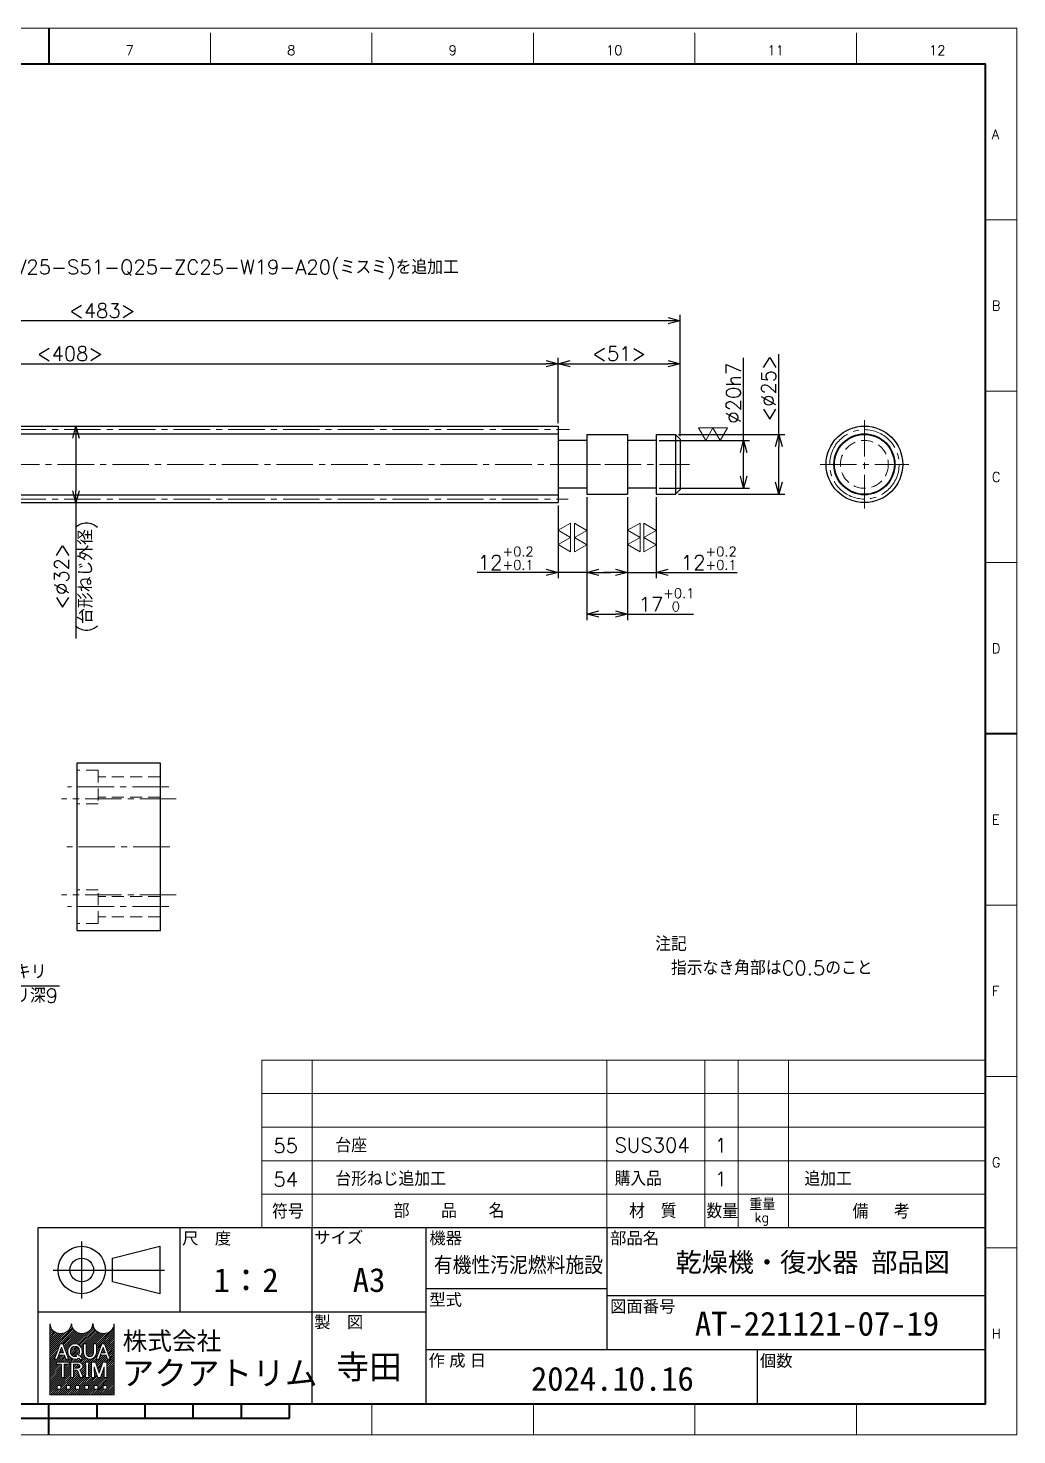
# Model space of a CAD drawing. Header units: millimetres. Extents: x 0 to 835, y -12 to 588.
# Drawn here: x 422 to 835, y 0 to 588 of the extents above; entities that cross this region are included whole.
import ezdxf
from ezdxf.enums import TextEntityAlignment as Align

# ---------------------------------------------------------------- set-up
doc = ezdxf.new("R2010")
doc.units = ezdxf.units.MM
doc.header["$LTSCALE"] = 0.8
doc.header["$PDMODE"] = 99
doc.header["$PDSIZE"] = 1
doc.linetypes.add('CENTER2', pattern=[28.575000000000003, 19.05, -3.175, 3.175, -3.175])
doc.linetypes.add('HIDDEN', pattern=[9.524999999999999, 6.35, -3.175])
for name, color, linetype, lineweight in [('04_HIDDEN', 2, 'HIDDEN', 13), ('05_CENTER', 4, 'CENTER2', 13), ('07_TEXT', 3, 'Continuous', 13), ('08_DIM', 3, 'Continuous', 13), ('90_FRAME', 5, 'Continuous', 35)]:
    doc.layers.add(name, color=color, linetype=linetype, lineweight=lineweight)
doc.layers.add('10_DRAFT', color=8, linetype='Continuous', lineweight=0, plot=False)
doc.layers.add('91_BLANK', color=5, linetype='Continuous', lineweight=0, plot=False)
doc.styles.add('KSS_TXT', font='txt.shx', dxfattribs={"bigfont": 'extfont2.shx'})
doc.styles.add('MS_G', font='MS Gothic.ttf')
doc.styles.get("Standard").update_dxf_attribs({"font": 'txt.shx', "bigfont": 'extfont2.shx'})
doc.styles.add('表題用', font='MS PGothic.ttf')
doc.dimstyles.new('KSS_DIM', dxfattribs={"dimscale": 2, "dimtxt": 3, "dimasz": 2.5, "dimexe": 1.25, "dimexo": 0.625, "dimtad": 1, "dimdsep": 46, "dimtxsty": 'KSS_TXT', "dimblk": 'OPEN30', "dimcen": 0, "dimazin": 2, "dimtfac": 0.75, "dimtmove": 0, "dimatfit": 3, "dimldrblk": 'OPEN30', "dimfxl": 1.25, "dimtolj": 1, "dimarcsym": 0})
doc.dimstyles.new('KSS_DIM$3', dxfattribs={"dimscale": 2, "dimtxt": 3, "dimasz": 2.5, "dimexe": 1.25, "dimexo": 0.625, "dimtad": 1, "dimtih": 1, "dimtoh": 1, "dimdsep": 46, "dimtxsty": 'KSS_TXT', "dimblk": 'OPEN30', "dimcen": 0, "dimazin": 2, "dimtfac": 0.75, "dimtofl": 0, "dimtmove": 0, "dimatfit": 3, "dimldrblk": 'OPEN30', "dimfxl": 1.25, "dimtolj": 1, "dimarcsym": 0})

# ---------------------------------------------------------------- blocks, each defined once
blk = doc.blocks.new('_Open30')
at = {"color": 0, "linetype": 'ByBlock', "lineweight": -2}
for p, q in [((-1, 0.26794919), (0, 0)), ((0, 0), (-1, -0.26794919)), ((0, 0), (-1, 0))]:
    blk.add_line(p, q, dxfattribs=at)
blk = doc.blocks.new('*D149')
at = {"layer": '08_DIM', "color": 0, "lineweight": -2, "transparency": 16777216}
for p, q in [((643.3283152936056, 388.2052974079797), (643.3283152936056, 357.841401184286)), ((655.3283152936056, 391.7052974079797), (655.3283152936056, 357.841401184286)), ((638.3283152936056, 360.341401184286), (609.4949819602722, 360.341401184286)), ((655.3283152936056, 360.341401184286), (643.3283152936056, 360.341401184286)), ((660.3283152936056, 360.341401184286), (665.3283152936056, 360.341401184286))]:
    blk.add_line(p, q, dxfattribs=at)
at = {"layer": 'Defpoints', "color": 0, "transparency": 16777216}
for p in [(643.3283152936056, 389.4552974079797), (655.3283152936056, 392.9552974079797), (643.3283152936056, 360.341401184286)]:
    blk.add_point(p, dxfattribs=at)
at = {"layer": '08_DIM', "color": 0, "lineweight": -2, "transparency": 16777216, "xscale": 5, "yscale": 5, "zscale": 5}
blk.add_blockref('_Open30', (643.3283152936056, 360.341401184286), dxfattribs=at)
at = {"layer": '08_DIM', "color": 0, "lineweight": -2, "transparency": 16777216, "xscale": 5, "yscale": 5, "zscale": 5, "rotation": 180}
blk.add_blockref('_Open30', (655.3283152936056, 360.341401184286), dxfattribs=at)
at = {"layer": '08_DIM', "color": 0, "transparency": 16777216, "insert": (621.4116486269389, 366.2580678509527), "char_height": 6, "attachment_point": 5, "style": 'KSS_TXT'}
blk.add_mtext('12{\\H4.000000;\\S+0.2^ +0.1;}', dxfattribs=at)
blk = doc.blocks.new('*D150')
at = {"layer": '08_DIM', "color": 0, "lineweight": -2, "transparency": 16777216}
for p, q in [((672.3283152936056, 391.7052974079797), (672.3283152936056, 357.841401184286)), ((684.3283152936056, 391.7052974079797), (684.3283152936056, 357.841401184286)), ((667.3283152936056, 360.341401184286), (662.3283152936056, 360.341401184286)), ((672.3283152936056, 360.341401184286), (684.3283152936056, 360.341401184286)), ((689.3283152936056, 360.341401184286), (718.1616486269389, 360.341401184286))]:
    blk.add_line(p, q, dxfattribs=at)
at = {"layer": 'Defpoints', "color": 0, "transparency": 16777216}
for p in [(672.3283152936056, 392.9552974079797), (684.3283152936056, 392.9552974079797), (684.3283152936056, 360.341401184286)]:
    blk.add_point(p, dxfattribs=at)
at = {"layer": '08_DIM', "color": 0, "lineweight": -2, "transparency": 16777216, "xscale": 5, "yscale": 5, "zscale": 5}
blk.add_blockref('_Open30', (672.3283152936056, 360.341401184286), dxfattribs=at)
at = {"layer": '08_DIM', "color": 0, "lineweight": -2, "transparency": 16777216, "xscale": 5, "yscale": 5, "zscale": 5, "rotation": 180}
blk.add_blockref('_Open30', (684.3283152936056, 360.341401184286), dxfattribs=at)
at = {"layer": '08_DIM', "color": 0, "transparency": 16777216, "insert": (706.2449819602722, 366.2580678509527), "char_height": 6, "attachment_point": 5, "style": 'KSS_TXT'}
blk.add_mtext('12{\\H4.000000;\\S+0.2^ +0.1;}', dxfattribs=at)
blk = doc.blocks.new('*D151')
at = {"layer": '08_DIM', "color": 0, "lineweight": -2, "transparency": 16777216}
for p, q in [((655.3283152936056, 391.7052974079797), (655.3283152936056, 340.3950392458223)), ((672.3283152936056, 391.7052974079797), (672.3283152936056, 340.3950392458223)), ((660.3283152936056, 342.8950392458223), (667.3283152936056, 342.8950392458223)), ((672.3283152936056, 342.8950392458223), (699.8283152936056, 342.8950392458223))]:
    blk.add_line(p, q, dxfattribs=at)
at = {"layer": 'Defpoints', "color": 0, "transparency": 16777216}
for p in [(655.3283152936056, 392.9552974079797), (672.3283152936056, 392.9552974079797), (672.3283152936056, 342.8950392458223)]:
    blk.add_point(p, dxfattribs=at)
at = {"layer": '08_DIM', "color": 0, "lineweight": -2, "transparency": 16777216, "xscale": 5, "yscale": 5, "zscale": 5, "rotation": 180}
blk.add_blockref('_Open30', (655.3283152936056, 342.8950392458223), dxfattribs=at)
at = {"layer": '08_DIM', "color": 0, "lineweight": -2, "transparency": 16777216, "xscale": 5, "yscale": 5, "zscale": 5}
blk.add_blockref('_Open30', (672.3283152936056, 342.8950392458223), dxfattribs=at)
at = {"layer": '08_DIM', "color": 0, "transparency": 16777216, "insert": (688.5783152936056, 348.811705912489), "char_height": 6, "attachment_point": 5, "style": 'KSS_TXT'}
blk.add_mtext('17{\\H4.000000;\\S+0.1^  0;}', dxfattribs=at)
blk = doc.blocks.new('*D152')
at = {"layer": '08_DIM', "color": 0, "lineweight": -2, "transparency": 16777216}
for p, q in [((643.3283152936056, 422.7052974079797), (643.3283152936056, 449.9971291805123)), ((648.3283152936056, 447.4971291805123), (689.3283152901749, 447.4971291805123)), ((694.3283152901749, 417.2052974079797), (694.3283152901749, 449.9971291805123))]:
    blk.add_line(p, q, dxfattribs=at)
at = {"layer": 'Defpoints', "color": 0, "transparency": 16777216}
for p in [(694.3283152901749, 447.4971291805123), (643.3283152936056, 421.4552974079797), (694.3283152901749, 415.9552974079797)]:
    blk.add_point(p, dxfattribs=at)
at = {"layer": '08_DIM', "color": 0, "lineweight": -2, "transparency": 16777216, "xscale": 5, "yscale": 5, "zscale": 5, "rotation": 180}
blk.add_blockref('_Open30', (643.3283152936056, 447.4971291805123), dxfattribs=at)
at = {"layer": '08_DIM', "color": 0, "lineweight": -2, "transparency": 16777216, "xscale": 5, "yscale": 5, "zscale": 5}
blk.add_blockref('_Open30', (694.3283152901749, 447.4971291805123), dxfattribs=at)
at = {"layer": '08_DIM', "color": 0, "transparency": 16777216, "insert": (668.8283152918902, 451.7471291805123), "char_height": 6, "attachment_point": 5, "style": 'KSS_TXT'}
blk.add_mtext('\\A1;<51>', dxfattribs=at)
blk = doc.blocks.new('*D153')
at = {"layer": '08_DIM', "color": 0, "lineweight": -2, "transparency": 16777216}
for p, q in [((720.8296932230119, 415.455297408027), (720.8296932230119, 449.955297408027)), ((685.5783152936056, 415.455297408027), (723.3296932230119, 415.455297408027)), ((720.8296932230119, 400.455297408027), (720.8296932230119, 410.455297408027)), ((685.5783152936056, 395.455297408027), (723.3296932230119, 395.455297408027))]:
    blk.add_line(p, q, dxfattribs=at)
at = {"layer": 'Defpoints', "color": 0, "transparency": 16777216}
for p in [(684.3283152936056, 415.455297408027), (720.8296932230119, 415.455297408027), (684.3283152936056, 395.455297408027)]:
    blk.add_point(p, dxfattribs=at)
at = {"layer": '08_DIM', "color": 0, "lineweight": -2, "transparency": 16777216, "xscale": 5, "yscale": 5, "zscale": 5}
for p, rotation in [((720.8296932230119, 415.455297408027), 90), ((720.8296932230119, 395.455297408027), 270)]:
    blk.add_blockref('_Open30', p, dxfattribs=dict(at, rotation=rotation))
at = {"layer": '08_DIM', "color": 0, "transparency": 16777216, "insert": (716.5796932230118, 435.2052974080271), "char_height": 6, "attachment_point": 5, "rotation": 90, "style": 'KSS_TXT'}
blk.add_mtext('\\A1;%%C20h7', dxfattribs=at)
blk = doc.blocks.new('*D154')
at = {"layer": '08_DIM', "color": 0, "lineweight": -2, "transparency": 16777216}
for p, q in [((735.542901187488, 417.9552974079797), (735.542901187488, 451.4552974079797)), ((693.5783152901749, 417.9552974079797), (738.042901187488, 417.9552974079797)), ((735.542901187488, 397.9552974079797), (735.542901187488, 412.9552974079797)), ((693.5783152901749, 392.9552974079797), (738.042901187488, 392.9552974079797))]:
    blk.add_line(p, q, dxfattribs=at)
at = {"layer": 'Defpoints', "color": 0, "transparency": 16777216}
for p in [(692.3283152901749, 417.9552974079797), (735.542901187488, 417.9552974079797), (692.3283152901749, 392.9552974079797)]:
    blk.add_point(p, dxfattribs=at)
at = {"layer": '08_DIM', "color": 0, "lineweight": -2, "transparency": 16777216, "xscale": 5, "yscale": 5, "zscale": 5}
for p, rotation in [((735.542901187488, 417.9552974079797), 90), ((735.542901187488, 392.9552974079797), 270)]:
    blk.add_blockref('_Open30', p, dxfattribs=dict(at, rotation=rotation))
at = {"layer": '08_DIM', "color": 0, "transparency": 16777216, "insert": (731.2929011874879, 437.2052974079799), "char_height": 6, "attachment_point": 5, "rotation": 90, "style": 'KSS_TXT'}
blk.add_mtext('\\A1;<%%C25>', dxfattribs=at)
blk = doc.blocks.new('*D155')
at = {"layer": '08_DIM', "color": 0, "lineweight": -2, "transparency": 16777216}
for p, q in [((440.5783152956137, 421.4552974056496), (444.306283485796, 421.4552974056496)), ((441.806283485796, 416.4552974056496), (441.806283485796, 394.4552974056497)), ((440.5783152959792, 389.4552974056497), (444.306283485796, 389.4552974056497)), ((441.806283485796, 389.4552974056497), (441.806283485796, 332.7552974056497))]:
    blk.add_line(p, q, dxfattribs=at)
at = {"layer": 'Defpoints', "color": 0, "transparency": 16777216}
for p in [(439.3283152956137, 421.4552974056496), (439.3283152959792, 389.4552974056497), (441.806283485796, 389.4552974056497)]:
    blk.add_point(p, dxfattribs=at)
at = {"layer": '08_DIM', "color": 0, "lineweight": -2, "transparency": 16777216, "xscale": 5, "yscale": 5, "zscale": 5}
for p, rotation in [((441.806283485796, 421.4552974056496), 90), ((441.806283485796, 389.4552974056497), 270)]:
    blk.add_blockref('_Open30', p, dxfattribs=dict(at, rotation=rotation))
at = {"layer": '08_DIM', "color": 0, "transparency": 16777216, "insert": (441.8062834857959, 358.6052974056498), "char_height": 6, "attachment_point": 5, "rotation": 90, "style": 'KSS_TXT'}
blk.add_mtext('\\A1;<%%C32>\\P(台形ねじ外径)', dxfattribs=at)
blk = doc.blocks.new('*D159')
at = {"layer": '08_DIM', "color": 0, "lineweight": -2, "transparency": 16777216}
for p, q in [((235.3283152976219, 422.7052974033195), (235.3283152976219, 449.9971291805123)), ((240.3283152976219, 447.4971291805123), (638.3283152936056, 447.4971291805123)), ((643.3283152936056, 422.7052974079797), (643.3283152936056, 449.9971291805123))]:
    blk.add_line(p, q, dxfattribs=at)
at = {"layer": 'Defpoints', "color": 0, "transparency": 16777216}
for p in [(643.3283152936056, 447.4971291805123), (235.3283152976219, 421.4552974033195), (643.3283152936056, 421.4552974079797)]:
    blk.add_point(p, dxfattribs=at)
at = {"layer": '08_DIM', "color": 0, "lineweight": -2, "transparency": 16777216, "xscale": 5, "yscale": 5, "zscale": 5, "rotation": 180}
blk.add_blockref('_Open30', (235.3283152976219, 447.4971291805123), dxfattribs=at)
at = {"layer": '08_DIM', "color": 0, "lineweight": -2, "transparency": 16777216, "xscale": 5, "yscale": 5, "zscale": 5}
blk.add_blockref('_Open30', (643.3283152936056, 447.4971291805123), dxfattribs=at)
at = {"layer": '08_DIM', "color": 0, "transparency": 16777216, "insert": (439.3283152956137, 451.7471291805123), "char_height": 6, "attachment_point": 5, "style": 'KSS_TXT'}
blk.add_mtext('\\A1;<408>', dxfattribs=at)
blk = doc.blocks.new('*D160')
at = {"layer": '08_DIM', "color": 0, "lineweight": -2, "transparency": 16777216}
for p, q in [((211.3283152901749, 418.2052974033195), (211.3283152901749, 467.9501567684979)), ((689.3283152901749, 465.4501567684979), (216.3283152901749, 465.4501567684979)), ((694.3283152901749, 417.2052974079797), (694.3283152901749, 467.9501567684979))]:
    blk.add_line(p, q, dxfattribs=at)
at = {"layer": 'Defpoints', "color": 0, "transparency": 16777216}
for p in [(211.3283152901749, 465.4501567684979), (211.3283152901749, 416.9552974033195), (694.3283152901749, 415.9552974079797)]:
    blk.add_point(p, dxfattribs=at)
at = {"layer": '08_DIM', "color": 0, "lineweight": -2, "transparency": 16777216, "xscale": 5, "yscale": 5, "zscale": 5, "rotation": 180}
blk.add_blockref('_Open30', (211.3283152901749, 465.4501567684979), dxfattribs=at)
at = {"layer": '08_DIM', "color": 0, "lineweight": -2, "transparency": 16777216, "xscale": 5, "yscale": 5, "zscale": 5}
blk.add_blockref('_Open30', (694.3283152901749, 465.4501567684979), dxfattribs=at)
at = {"layer": '08_DIM', "color": 0, "transparency": 16777216, "insert": (452.8283152901749, 469.7001567684979), "char_height": 6, "attachment_point": 5, "style": 'KSS_TXT'}
blk.add_mtext('\\A1;<483>', dxfattribs=at)
blk = doc.blocks.new('p1ba02')
for p, q in [((-1.499999999999986, 2.598076211353259), (1.500000000000014, 2.598076211353259)), ((1.4210854715202e-14, 0), (-1.499999999999986, 2.598076211353259)), ((1.500000000000014, 2.598076211353259), (1.4210854715202e-14, 0)), ((3.000000000000014, 0), (1.500000000000014, 2.598076211353259)), ((1.500000000000014, 2.598076211353259), (4.500000000000014, 2.598076211353259)), ((4.500000000000014, 2.598076211353259), (3.000000000000014, 0))]:
    blk.add_line(p, q)
blk = doc.blocks.new('*D169')
at = {"layer": '08_DIM', "color": 0, "lineweight": -2, "transparency": 16777216}
for p, q in [((380.9488186906077, 187.4806560681519), (341.6361920119645, 215.3017948347472)), ((434.998818690608, 187.4806560681519), (380.9488186906077, 187.4806560681519))]:
    blk.add_line(p, q, dxfattribs=at)
at = {"layer": 'Defpoints', "color": 0, "transparency": 16777216}
for p in [(330.5348895807598, 223.1580715967442), (337.554830826561, 218.1901318778019)]:
    blk.add_point(p, dxfattribs=at)
at = {"layer": '08_DIM', "color": 0, "lineweight": -2, "transparency": 16777216, "xscale": 5, "yscale": 5, "zscale": 5, "rotation": 144.7133527264221}
blk.add_blockref('_Open30', (337.554830826561, 218.1901318778019), dxfattribs=at)
at = {"layer": '08_DIM', "color": 0, "transparency": 16777216, "insert": (410.598818690608, 187.4806560681519), "char_height": 6, "attachment_point": 5, "style": 'KSS_TXT'}
blk.add_mtext('\\A1;4-8.6キリ\\Pφ14ザグリ深9', dxfattribs=at)

msp = doc.modelspace()

# ---------------------------------------------------------------- hatches: boundary and pattern name
at = {"layer": '90_FRAME', "lineweight": 5}
h = msp.add_hatch(dxfattribs=at)
h.set_pattern_fill('_USER', color=4, scale=0.6, angle=45, pattern_type=0)
h.set_pattern_definition([(45, (-808.5539713822795, -12.79816484489149), (-0.4242640687119285, 0.4242640687119285), [])])
edge = h.paths.add_edge_path()
edge.add_arc((457.8380331854423, 46.22398644916203), 0.1280794679994826, 90, 180)
edge.add_ellipse((453.3552518054603, 46.22398644916203), major_axis=(-4.354701911982408, 0), ratio=0.8823529411764706, start_angle=360, end_angle=540, ccw=False)
edge.add_arc((448.8724704254782, 46.22398644916203), 0.1280794679994826, 3.187317984128255, 180.0000000000261)
edge.add_ellipse((444.3896890454962, 46.22398644916203), major_axis=(-4.354701911982408, 0), ratio=0.8823529411764706, start_angle=360, end_angle=540, ccw=False)
edge.add_arc((439.9069076655142, 46.22398644916203), 0.1280794679994826, 3.187317984128255, 180)
edge.add_ellipse((435.4241262855321, 46.22398644916203), major_axis=(-4.354701911982408, 0), ratio=0.8823529411764706, start_angle=360, end_angle=540, ccw=False)
edge.add_arc((430.9413449055501, 46.22398644916203), 0.1280794679994826, 3.187317984128255, 90)
edge.add_line((430.9413449055501, 46.35206591716261), (430.9413449055501, 16.76570880928185))
edge.add_line((430.9413449055501, 16.76570880928094), (457.8380331854414, 16.76570880928094))
edge.add_line((457.8380331854423, 16.76570880928094), (457.8380331854423, 46.35206591716079))
h.paths.add_polyline_path([(435.2784667892429, 38.05069494241607), (436.3404004758795, 38.05069494241607), (438.755261396549, 31.67746061476092), (438.755261396549, 31.64672154244172), (437.6055928590031, 31.64672154244172), (437.0044116173922, 33.33503375214687), (434.6400715413292, 33.33503375214687), (434.9866852754312, 34.30843770894253), (436.657797883292, 34.30843770894253), (435.8094336325612, 36.69092010136038), (434.0132744061211, 31.64672154244172), (432.8636058685734, 31.64672154244172), (432.8636058685734, 31.67746061476092)], flags=16)
edge = h.paths.add_edge_path(flags=16)
edge.add_ellipse((441.427946647771, 35.232946646427), major_axis=(-2.9458277639881, 0), ratio=0.9565217391304346, start_angle=180, end_angle=360, ccw=False)
edge.add_line((444.3737744117589, 35.232946646427), (444.3737744117589, 34.46446983842989))
edge.add_ellipse((441.427946647771, 34.46446983842989), major_axis=(-2.9458277639881, 0), ratio=0.9565217391304346, start_angle=142.1052553177129, end_angle=180, ccw=False)
edge.add_line((443.7526184224516, 32.73377270960364), (442.9272559327692, 33.41388061136595))
edge.add_ellipse((441.427946647771, 34.5398293422376), major_axis=(1.87839559379198, 0), ratio=0.9950358206786509, start_angle=-37.0427632869818, end_angle=0)
edge.add_line((443.3063398835166, 34.53975678361522), (443.3063398835166, 35.15758714261929))
edge.add_ellipse((441.427946647771, 35.15758714261929), major_axis=(1.878393235745405, 0), ratio=0.9947182625257321, start_angle=360, end_angle=540)
edge.add_line((439.5495534120255, 35.15758714261929), (439.5495534120255, 34.53976347155358))
edge.add_ellipse((441.427946647771, 34.5398293422376), major_axis=(1.87839559379198, 0), ratio=0.9950358206786509, start_angle=-180, end_angle=-65.75794872216291)
edge.add_line((442.1992015251253, 32.8355749552492), (441.6762242729628, 33.3445570490193))
edge.add_line((441.6762242729619, 33.34455704901839), (442.2435468682688, 33.94697463426738))
edge.add_line((442.2435468682688, 33.94697463426829), (444.615658836211, 31.99232790216129))
edge.add_line((444.6156588362101, 31.99232790216038), (443.8743958027244, 31.20520979623407))
edge.add_line((443.8743958027262, 31.20520979623498), (442.983920132443, 32.0718558486914))
edge.add_ellipse((441.427946647771, 34.46446983842989), major_axis=(-2.9458277639881, 0), ratio=0.9565217391304346, start_angle=0, end_angle=121.88362473889401, ccw=False)
edge.add_line((438.4821188837832, 34.46446983842989), (438.4821188837832, 35.232946646427))
h.paths.add_polyline_path([(438.94574378998, 30.36592686244686), (438.94574378998, 29.46937058645008), (437.0245517699877, 29.46937058645008, 0.4142135623730951), (436.8964723019872, 29.34129111845041), (436.8964723019872, 23.96195346247251), (435.7437570899929, 23.96195346247251), (435.7437570899929, 29.34129111845041, 0.4142135623730951), (435.6156776219941, 29.46937058645008), (433.6944856020018, 29.46937058645008), (433.6944856020018, 30.36592686244686)], flags=16)
edge = h.paths.add_edge_path(flags=16)
edge.add_line((439.675775947795, 30.36592686244686), (442.6216037117829, 30.36592686244686))
edge.add_ellipse((442.6216037117811, 28.68130794059644), major_axis=(-2.067472937939515, 3.797886173657114e-16), ratio=0.8148203011203055, start_angle=111.38697473498539, end_angle=270, ccw=False)
edge.add_arc((442.9386560296771, 26.3982801414767), 0.8374090168554462, 22.272952259934925, 58.5531130129101, ccw=False)
edge.add_line((443.7135849096394, 26.71567436402884), (444.8171561177196, 24.01318524967238))
edge.add_line((444.8171561177205, 24.01318524967238), (444.8171561177205, 23.96195346247251))
edge.add_line((444.8171561177205, 23.96195346247251), (443.574785278126, 23.96195346247251))
edge.add_line((443.574785278126, 23.96195346247251), (442.5998526594612, 26.67569420010832))
edge.add_arc((442.124599999057, 26.48437114674917), 0.5123178719979352, 21.92829786654815, 90)
edge.add_line((442.124599999057, 26.99668901874603), (440.8669150001888, 26.99668901874603))
edge.add_line((440.8669150001879, 26.99668901874603), (440.8669150001879, 27.8932452947428))
edge.add_line((440.8669150001879, 27.8932452947428), (442.7752990733798, 27.8932452947428))
edge.add_arc((442.7478198461013, 28.68130794059644), 0.788541591624461, 271.9970571044071, 448.0029428955929)
edge.add_line((442.7752990733825, 29.46937058645008), (440.8284911597902, 29.46937058645008))
edge.add_line((440.8284911597893, 29.46937058645008), (440.8284911597893, 23.96195346247251))
edge.add_line((440.8284911597893, 23.96195346247251), (439.6757759477941, 23.96195346247251))
edge.add_line((439.675775947795, 23.96195346247251), (439.675775947795, 30.36592686244686))
h.paths.add_polyline_path([(444.9658350815462, 38.05069494241607), (446.1185502935423, 38.05069494241607), (446.1185502935423, 34.46446983842989, 0.175030561155744), (446.6270601120232, 32.99670050814794, 0.2571496110314638), (448.6839477070498, 32.99670050814794, 0.1750305611562702), (449.1924575255289, 34.46446983843444), (449.1924575255289, 38.05069494241607), (450.345172737525, 38.05069494241607), (450.345172737525, 34.23277104724539, -0.3793912406243967), (447.8476231115346, 31.64672154244172), (447.4633847075347, 31.64672154244172, -0.3793912406243716), (444.9658350815462, 34.23277104724539)], flags=16)
h.paths.add_polyline_path([(445.7884440946564, 30.36592686244686), (447.1973182426518, 30.36592686244686), (447.1973182426518, 29.46937058645008, 0.4142135623730951), (447.0692387746531, 29.34129111845041), (447.0692387746531, 24.98658920646804, 0.4142135623730951), (447.1973182426518, 24.85850973846928), (447.1973182426518, 23.96195346247251), (445.7884440946564, 23.96195346247251), (445.7884440946564, 24.85850973846928, 0.4142135623730951), (445.9165235626569, 24.98658920646804), (445.9165235626569, 29.34129111845041, 0.4142135623730951), (445.7884440946564, 29.46937058645008)], flags=16)
h.paths.add_polyline_path([(448.3512815171252, 30.36592686244686), (450.0239467744959, 30.36592686244686), (451.5532682171124, 25.71482210601599), (453.0825896597289, 30.36592686244686), (454.7563163691339, 30.36592686244686), (454.7563163691339, 23.96195346247251), (453.6036011571396, 23.96195346247251), (453.6036011571396, 28.44473484245455), (452.1296258231105, 23.96195346247251), (450.9769106111162, 23.96195346247251), (449.5029352770853, 28.44473484245455), (449.5039967291214, 23.96195346247251), (448.3512815171252, 23.96195346247251)], flags=16)
h.paths.add_polyline_path([(452.6951365511122, 38.05069494241607), (453.7570702377488, 38.05069494241607), (456.1719311584184, 31.67746061476092), (456.1719311584184, 31.64672154244172), (455.0222626208706, 31.64672154244172), (454.4210813792615, 33.33503375214687), (452.0567413031986, 33.33503375214687), (452.4033550372988, 34.30843770894253), (454.0744676451613, 34.30843770894253), (453.2261033944305, 36.69092010136038), (451.4299441679887, 31.64672154244172), (450.2802756304409, 31.64672154244172), (450.2802756304409, 31.67746061476092)], flags=16)
h.paths.add_polyline_path([(434.0152521375385, 20.60809284926555), (435.5522057535309, 20.60809284926555), (435.5522057535309, 19.07113923327225), (434.0152521375385, 19.07113923327225)], flags=16)
h.paths.add_polyline_path([(437.8576361775231, 20.60809284926555), (439.3945897935155, 20.60809284926555), (439.3945897935155, 19.07113923327225), (437.8576361775231, 19.07113923327225)], flags=16)
h.paths.add_polyline_path([(441.7000202175077, 20.60809284926555), (443.2369738335001, 20.60809284926555), (443.2369738335001, 19.07113923327225), (441.7000202175077, 19.07113923327225)], flags=16)
h.paths.add_polyline_path([(445.5424042574923, 20.60809284926555), (447.0793578734847, 20.60809284926555), (447.0793578734847, 19.07113923327225), (445.5424042574923, 19.07113923327225)], flags=16)
h.paths.add_polyline_path([(449.3847882974769, 20.60809284926555), (450.9217419134693, 20.60809284926555), (450.9217419134693, 19.07113923327225), (449.3847882974769, 19.07113923327225)], flags=16)
h.paths.add_polyline_path([(453.2271723374615, 20.60809284926555), (454.7641259534539, 20.60809284926555), (454.7641259534539, 19.07113923327225), (453.2271723374615, 19.07113923327225)], flags=16)

# ---------------------------------------------------------------- linework, layer by layer
at = {"color": 0}
for p, q in [((235.3283152976219, 421.4552974033195), (643.3283152936056, 421.4552974079797)), ((235.3283152976219, 418.2052974033195), (643.3283152936056, 418.2052974079797)), ((643.3283152936056, 421.4552974079797), (643.3283152936056, 389.4552974079797)), ((655.3283152936056, 417.9552974079797), (672.3283152936056, 417.9552974079797)), ((655.3283152936056, 417.9552974079797), (655.3283152936056, 392.9552974079797)), ((672.3283152936056, 417.9552974079797), (672.3283152936056, 392.9552974079797)), ((684.3283152936056, 417.9552974079797), (684.3283152936056, 392.9552974079797)), ((684.3283152936056, 417.9552974079797), (692.3283152901749, 417.9552974079797)), ((694.3283152901749, 415.9552974079797), (692.3283152901749, 417.9552974079797)), ((692.3283152901749, 417.9552974079797), (692.3283152901749, 392.9552974079797)), ((655.3283152936056, 415.455297408027), (643.3283152936056, 415.455297408027)), ((684.3283152936056, 415.455297408027), (672.3283152936056, 415.455297408027)), ((694.3283152901749, 415.9552974079797), (694.3283152901749, 394.9552974079797)), ((655.3283152936056, 395.455297408027), (643.3283152936056, 395.455297408027)), ((684.3283152936056, 395.455297408027), (672.3283152936056, 395.455297408027)), ((694.3283152901749, 394.9552974079797), (692.3283152901749, 392.9552974079797)), ((235.3283152976219, 392.7052974033195), (643.3283152936056, 392.7052974079797)), ((235.3283152976219, 389.4552974033195), (643.3283152936056, 389.4552974079797)), ((655.3283152936056, 392.9552974079797), (672.3283152936056, 392.9552974079797)), ((684.3283152936056, 392.9552974079797), (692.3283152901749, 392.9552974079797))]:
    msp.add_line(p, q, dxfattribs=at)
msp.add_lwpolyline([(477.1265441398923, 210.6741017396942), (477.1265441398923, 280.6741017396942), (442.1265441398923, 280.6741017396942), (442.1265441398923, 210.6741017396942)], close=True, dxfattribs=at)
for radius in [16, 12.75, 12.5]:
    msp.add_circle((771.2915356566091, 405.455297402752), radius, dxfattribs=at)
at = {"layer": '04_HIDDEN'}
for p, q in [((451.1265441353448, 277.6741017440816), (442.126544135323, 277.6741017440816)), ((451.1265441353448, 277.6741017440816), (451.1265441353448, 263.6741017440816)), ((477.1265441398923, 274.9741017483118), (451.1265441353448, 274.9741017483118)), ((477.1265441398923, 266.3741017483133), (451.1265441353448, 266.3741017483133)), ((451.1265441353448, 263.6741017440816), (442.126544135323, 263.6741017440816)), ((451.1265441353448, 227.6741017353067), (442.126544135323, 227.6741017353067)), ((451.1265441353448, 213.6741017353067), (451.1265441353448, 227.6741017353067)), ((477.1265441398923, 224.9741017310751), (451.1265441353448, 224.9741017310751)), ((451.1265441353448, 213.6741017353067), (442.126544135323, 213.6741017353067)), ((477.1265441398923, 216.3741017310765), (451.1265441353448, 216.3741017310765))]:
    msp.add_line(p, q, dxfattribs=at)
msp.add_circle((771.2915356566091, 405.455297402752), 10, dxfattribs=at)
at = {"layer": '05_CENTER'}
for p, q in [((771.2915356566091, 423.9629759312102), (771.2915356566091, 386.9476188742938)), ((231.1662642244664, 419.9552974033195), (648.0138135369671, 419.9552974079797)), ((205.5819281994918, 405.4552974032831), (698.2283152901764, 405.4552974079797)), ((752.7838571281509, 405.455297402752), (789.7992141850673, 405.455297402752)), ((231.1662642244664, 390.9552974033195), (647.4903663667574, 390.9552974079797)), ((480.6452400102703, 270.6741017440816), (438.2707431085933, 270.6741017440816)), ((483.7639033718356, 265.6741017396942), (435.8034070953786, 265.6741017396942)), ((480.9885968755248, 245.6741017396942), (438.0261950887784, 245.6741017396942)), ((483.7639033718356, 225.6741017396942), (435.8034070953786, 225.6741017396942)), ((480.6452400102703, 220.6741017353067), (438.2707431085933, 220.6741017353067))]:
    msp.add_line(p, q, dxfattribs=at)
msp.add_circle((771.2915356566091, 405.455297402752), 14.5, dxfattribs=at)
at = {"layer": '10_DRAFT'}
msp.add_line((660.9856816265092, 405.4552974015623), (654.6710089599364, 405.4552974015623), dxfattribs=at)
at = {"layer": '90_FRAME'}
for p, q in [((430.5441641560333, 587.6997422500219), (430.5441641560334, 572.6151258616644)), ((834.9921062433816, 292.8124579693821), (821.9238898577205, 292.8124579693821)), ((430.5441641560334, -1.126752522395691e-07), (430.5441641560334, 13.00979007709968)), ((450.6491124416646, 6.978305591408523), (450.6491124416646, 13.00979007709968)), ((470.7540607272983, 6.978305591408523), (470.7540607272983, 13.00979007709968)), ((490.8590090129321, 6.978305591408523), (490.8590090129321, 13.00979007709968)), ((510.9639572985658, 6.978305591408523), (510.9639572985658, 13.00979007709968)), ((531.0689055841998, 6.978305591408523), (531.0689055841998, 13.00979007709968)), ((330.0194227278673, 6.978305591408523), (531.0689055841998, 6.978305591408523))]:
    msp.add_line(p, q, dxfattribs=at)
at = {"layer": '90_FRAME', "color": 4, "lineweight": 13}
for p, q in [((498.0264230767611, 572.6151258616644), (498.0264230767611, 585.683342247323)), ((565.5086819974862, 572.6151258616644), (565.5086819974862, 585.683342247323)), ((632.9909409182138, 572.6151258616644), (632.9909409182138, 585.683342247323)), ((700.4731998389417, 572.6151258616644), (700.4731998389417, 585.683342247323)), ((767.9554587596695, 572.6151258616644), (767.9554587596695, 585.683342247323)), ((834.9921062433816, 507.5506461778388), (821.9238898577205, 507.5506461778388)), ((834.9921062433816, 435.9712501083532), (821.9238898577205, 435.9712501083532)), ((834.9921062433816, 364.3918540388676), (821.9238898577205, 364.3918540388676)), ((834.9921062433816, 221.2330618998965), (821.9238898577205, 221.2330618998965)), ((519.4810237878792, 156.5526442202771), (821.9238783046039, 156.5526442202771)), ((519.4810353409957, 156.5526442202771), (519.4810353409957, 86.55264721965969)), ((540.4810327159994, 156.5526442202771), (540.4810327159994, 86.55264721965969)), ((663.6619767215561, 156.5526442202771), (663.6619767215561, 86.55264721965969)), ((704.5502042005174, 156.5526442202771), (704.5502042005269, 86.55264721965969)), ((718.5502024505175, 156.5526442202771), (718.5502024505281, 86.55264721965969)), ((739.5501998255247, 156.5526442202771), (739.5501998255247, 86.55264721965969)), ((834.9921062433816, 149.6536658304109), (821.9238898577205, 149.6536658304109)), ((519.4810237878792, 142.5526449678443), (821.9238783046039, 142.5526449678443)), ((519.4810237878792, 128.5526449678443), (821.9238783046039, 128.5526449678443)), ((519.4810237878792, 114.5526457154114), (821.9238783046039, 114.5526457154114)), ((519.4810237878792, 100.5526457154114), (821.9238783046039, 100.5526457154114)), ((834.9921062433816, 78.0742697609254), (821.9238898577205, 78.0742697609254)), ((565.5086819974862, -1.126752522395691e-07), (565.5086819974862, 13.00979007709968)), ((632.9909409182138, -1.126752522395691e-07), (632.9909409182138, 13.00979007709968)), ((700.4731998389417, -1.126752522395691e-07), (700.4731998389417, 13.00979007709968)), ((767.9554587596695, -1.126752522395691e-07), (767.9554587596695, 13.00979007709968))]:
    msp.add_line(p, q, dxfattribs=at)
at = {"layer": '90_FRAME', "color": 0, "lineweight": 25}
for p, q in [((485.3238898590789, 51.19550436265845), (485.3238898590789, 86.55264721965969)), ((540.4810327159994, 13.00979007709967), (540.4810327159994, 86.55264721965969)), ((588.1381755729199, 13.00979007709967), (588.1381755729199, 86.55264721965969)), ((663.6619767215561, 86.55264721965969), (663.6619767215561, 35.63836150557918)), ((444.2388898592453, 56.99407579120808), (444.2388898592453, 80.75407579111189)), ((432.3588898592934, 68.87407579115816), (478.8888898591049, 68.87407579115816)), ((588.1381755729199, 61.09550436261989), (663.6619767215561, 61.09550436261989)), ((663.6619767215561, 58.2669329340587), (821.9238898577205, 58.2669329340587)), ((588.1381755729199, 51.19550436265845), (425.9238898593194, 51.19550436265845)), ((588.1381755729199, 35.63836150557918), (821.9238898577205, 35.63836150557918)), ((726.4096041437988, 35.63836150557918), (726.4096041437988, 13.00979007709967))]:
    msp.add_line(p, q, dxfattribs=at)
at = {"layer": '90_FRAME', "color": 4, "lineweight": 5}
for p, q in [((430.9413449055501, 16.76570880928094), (430.9413449055501, 46.35206591716261)), ((457.8380331854423, 46.35206591716261), (457.8380331854423, 16.76570880928094)), ((432.8636058685734, 31.67746061476092), (435.2784667892429, 38.05069494241607)), ((434.0132744061211, 31.64672154244172), (435.8094336325612, 36.69092010136038)), ((435.2784667892429, 38.05069494241607), (436.3404004758795, 38.05069494241607)), ((436.657797883292, 34.30843770894253), (435.8094336325612, 36.69092010136038)), ((438.755261396549, 31.67746061476092), (436.3404004758795, 38.05069494241607)), ((444.9658350815462, 34.23277104724539), (444.9658350815462, 38.05069494241607)), ((446.1185502935423, 38.05069494241607), (444.9658350815462, 38.05069494241607)), ((446.1185502935423, 34.46446983842989), (446.1185502935423, 38.05069494241607)), ((449.1924575255289, 34.46446983842989), (449.1924575255289, 38.05069494241607)), ((449.1924575255289, 38.05069494241607), (450.345172737525, 38.05069494241607)), ((450.2802756304409, 31.67746061476092), (452.6951365511122, 38.05069494241607)), ((450.345172737525, 34.23277104724539), (450.345172737525, 38.05069494241607)), ((451.4299441679887, 31.64672154244172), (453.2261033944305, 36.69092010136038)), ((452.6951365511122, 38.05069494241607), (453.7570702377488, 38.05069494241607)), ((454.0744676451613, 34.30843770894253), (453.2261033944305, 36.69092010136038)), ((456.1719311584184, 31.67746061476092), (453.7570702377488, 38.05069494241607)), ((432.8636058685734, 31.64672154244172), (432.8636058685734, 31.67746061476092)), ((432.8636058685734, 31.67746061476092), (432.8636058685734, 31.67746061476092)), ((432.8636058685734, 31.64672154244172), (432.8636058685734, 31.67746061476092)), ((432.8636058685734, 31.64672154244172), (434.0132744061211, 31.64672154244172)), ((433.6944856020018, 30.36592686244686), (438.94574378998, 30.36592686244686)), ((433.6944856020018, 30.36592686244686), (433.6944856020018, 29.46937058645008)), ((433.6944856020018, 29.46937058645008), (435.6156776219941, 29.46937058645008)), ((434.6400715413292, 33.33503375214687), (434.9866852754312, 34.30843770894253)), ((434.6400715413292, 33.33503375214687), (437.0044116173922, 33.33503375214687)), ((434.9866852754312, 34.30843770894253), (436.657797883292, 34.30843770894253)), ((437.6055928590031, 31.64672154244172), (437.0044116173922, 33.33503375214687)), ((437.0245517699877, 29.46937058645008), (438.94574378998, 29.46937058645008)), ((438.755261396549, 31.64672154244172), (437.6055928590031, 31.64672154244172)), ((438.4821188837832, 35.232946646427), (438.4821188837832, 34.46446983842989)), ((438.755261396549, 31.64672154244172), (438.755261396549, 31.67746061476092)), ((438.94574378998, 30.36592686244686), (438.94574378998, 29.46937058645008)), ((439.5495534120255, 35.15758714261929), (439.5495534120255, 34.54280569622179)), ((439.675775947795, 30.36592686244686), (439.675775947795, 23.96195346247251)), ((439.675775947795, 30.36592686244686), (442.6216037117811, 30.36592686244686)), ((440.8284911597893, 23.96195346247251), (440.8284911597893, 29.46937058645008)), ((440.8284911597893, 29.46937058645008), (442.7752990733825, 29.46937058645008)), ((441.6762242729619, 33.34455704901839), (442.2435468682688, 33.94697463426829)), ((441.6762242729619, 33.34455704901839), (442.1992015251253, 32.8355749552492)), ((442.2435468682688, 33.94697463426829), (444.6156588362101, 31.99232790216038)), ((442.9272559327692, 33.41388061136595), (443.7526184224516, 32.73377270960364)), ((442.983920132443, 32.0718558486914), (443.8743958027262, 31.20520979623498)), ((443.3063398835166, 35.15758714261929), (443.3063398835166, 34.54280569622179)), ((443.8743958027262, 31.20520979623498), (444.6156588362101, 31.99232790216038)), ((444.3737744117589, 35.232946646427), (444.3737744117589, 34.46446983842989)), ((445.7884440946564, 30.36592686244686), (447.1973182426518, 30.36592686244686)), ((445.7884440946564, 30.36592686244686), (445.7884440946564, 29.46937058645008)), ((447.1973182426518, 30.36592686244686), (447.1973182426518, 29.46937058645008)), ((447.8476231115346, 31.64672154244172), (447.4633847075365, 31.64672154244172)), ((448.3512815171252, 30.36592686244686), (448.3512815171252, 23.96195346247251)), ((448.3512815171252, 30.36592686244686), (450.0239467744959, 30.36592686244686)), ((451.5532682171124, 25.71482210601599), (450.0239467744959, 30.36592686244686)), ((450.2802756304409, 31.64672154244172), (450.2802756304409, 31.67746061476092)), ((450.2802756304409, 31.67746061476092), (450.2802756304409, 31.67746061476092)), ((450.2802756304409, 31.64672154244172), (450.2802756304409, 31.67746061476092)), ((450.2802756304409, 31.64672154244172), (451.4299441679887, 31.64672154244172)), ((451.5532682171124, 25.71482210601599), (453.0825896597289, 30.36592686244686)), ((452.0567413031986, 33.33503375214687), (452.4033550372988, 34.30843770894253)), ((452.0567413031986, 33.33503375214687), (454.4210813792615, 33.33503375214687)), ((452.4033550372988, 34.30843770894253), (454.0744676451613, 34.30843770894253)), ((454.7563163691339, 30.36592686244686), (453.0825896597289, 30.36592686244686)), ((455.0222626208706, 31.64672154244172), (454.4210813792615, 33.33503375214687)), ((454.7563163691339, 23.96195346247251), (454.7563163691339, 30.36592686244686)), ((456.1719311584184, 31.64672154244172), (455.0222626208706, 31.64672154244172)), ((456.1719311584184, 31.64672154244172), (456.1719311584184, 31.67746061476092)), ((435.7437570899929, 23.96195346247251), (435.7437570899929, 29.34129111845041)), ((435.7437570899929, 23.96195346247251), (436.8964723019872, 23.96195346247251)), ((436.8964723019872, 23.96195346247251), (436.8964723019872, 29.34129111845041)), ((439.675775947795, 23.96195346247251), (440.8284911597893, 23.96195346247251)), ((440.8669150001879, 26.99668901874603), (440.8669150001879, 27.8932452947428)), ((440.8669150001879, 27.8932452947428), (442.7752990733825, 27.8932452947428)), ((440.8669150001879, 26.99668901874603), (442.124599999057, 26.99668901874603)), ((442.5998526594612, 26.67569420010832), (443.574785278126, 23.96195346247251)), ((443.574785278126, 23.96195346247251), (444.8171561177205, 23.96195346247251)), ((443.7135849096394, 26.71567436402975), (444.8171561177205, 24.01318524967238)), ((444.8171561177205, 24.01318524967238), (444.8171561177205, 23.96195346247251)), ((445.7884440946564, 23.96195346247251), (445.7884440946564, 24.85850973846928)), ((445.7884440946564, 23.96195346247251), (447.1973182426518, 23.96195346247251)), ((445.9165235626569, 24.98658920646804), (445.9165235626569, 29.34129111845041)), ((447.0692387746531, 24.98658920646804), (447.0692387746531, 29.34129111845041)), ((447.1973182426518, 23.96195346247251), (447.1973182426518, 24.85850973846928)), ((448.3512815171252, 23.96195346247251), (449.5039967291214, 23.96195346247251)), ((449.5039967291214, 23.96195346247251), (449.5029352770853, 28.44473484245455)), ((450.9769106111162, 23.96195346247251), (449.5029352770853, 28.44473484245455)), ((450.9769106111162, 23.96195346247251), (452.1296258231105, 23.96195346247251)), ((452.1296258231105, 23.96195346247251), (453.6036011571396, 28.44473484245455)), ((453.6036011571396, 28.44473484245455), (453.6036011571396, 23.96195346247251)), ((453.6036011571396, 23.96195346247251), (454.7563163691339, 23.96195346247251)), ((434.0152521375385, 20.60809284926555), (435.5522057535309, 20.60809284926555)), ((434.0152521375385, 20.60809284926555), (434.0152521375385, 19.07113923327225)), ((435.5522057535309, 19.07113923327225), (434.0152521375385, 19.07113923327225)), ((435.5522057535309, 20.60809284926555), (435.5522057535309, 19.07113923327225)), ((437.8576361775231, 20.60809284926555), (439.3945897935155, 20.60809284926555)), ((437.8576361775231, 20.60809284926555), (437.8576361775231, 19.07113923327225)), ((439.3945897935155, 19.07113923327225), (437.8576361775231, 19.07113923327225)), ((439.3945897935155, 20.60809284926555), (439.3945897935155, 19.07113923327225)), ((441.7000202175077, 20.60809284926555), (443.2369738335001, 20.60809284926555)), ((441.7000202175077, 20.60809284926555), (441.7000202175077, 19.07113923327225)), ((443.2369738335001, 19.07113923327225), (441.7000202175077, 19.07113923327225)), ((443.2369738335001, 20.60809284926555), (443.2369738335001, 19.07113923327225)), ((445.5424042574923, 20.60809284926555), (447.0793578734847, 20.60809284926555)), ((445.5424042574923, 20.60809284926555), (445.5424042574923, 19.07113923327225)), ((447.0793578734847, 19.07113923327225), (445.5424042574923, 19.07113923327225)), ((447.0793578734847, 20.60809284926555), (447.0793578734847, 19.07113923327225)), ((449.3847882974769, 20.60809284926555), (450.9217419134693, 20.60809284926555)), ((449.3847882974769, 20.60809284926555), (449.3847882974769, 19.07113923327225)), ((450.9217419134693, 19.07113923327225), (449.3847882974769, 19.07113923327225)), ((450.9217419134693, 20.60809284926555), (450.9217419134693, 19.07113923327225)), ((454.7641259534539, 20.60809284926555), (453.2271723374615, 20.60809284926555)), ((453.2271723374615, 20.60809284926555), (453.2271723374615, 19.07113923327225)), ((453.2271723374615, 19.07113923327225), (454.7641259534539, 19.07113923327225)), ((454.7641259534539, 20.60809284926555), (454.7641259534539, 19.07113923327225)), ((457.8380331854423, 16.76570880928094), (430.9413449055501, 16.76570880928094))]:
    msp.add_line(p, q, dxfattribs=at)
at = {"layer": '90_FRAME'}
msp.add_lwpolyline([(39.16443845434634, 13.00979007709968), (821.9238898577205, 13.00979007709968), (821.9238898577205, 572.6151258616644), (39.16443845434634, 572.6151258616644)], close=True, dxfattribs=at)
at = {"layer": '90_FRAME', "color": 0, "lineweight": 25}
msp.add_lwpolyline([(425.9238898593194, 13.00979007709967), (821.9238898577205, 13.00979007709967), (821.9238898577205, 86.55264721965969), (425.9238898593194, 86.55264721965969)], close=True, dxfattribs=at)
msp.add_lwpolyline([(457.1088898591952, 73.82407579113888), (476.9088898591144, 78.7740757911196), (476.9088898591144, 58.97407579120036), (457.1088898591952, 63.92407579117926), (457.1088898591952, 73.82407579113888)], dxfattribs=at)
for radius in [9.89999999996, 4.94999999998]:
    msp.add_circle((444.2388898592453, 68.87407579115816), radius, dxfattribs=at)
at = {"layer": '90_FRAME', "color": 4, "lineweight": 5}
for centre, radius, start, end in [((430.9413449055501, 46.22398644916203), 0.1280794679994826, 0, 90), ((439.9069076655142, 46.22398644916203), 0.1280794679994826, 0, 180), ((439.9069076655142, 46.22398644916203), 0.1280794679994826, 0, 90), ((448.8724704254782, 46.22398644916203), 0.1280794679994826, 0, 180), ((457.8380331854423, 46.22398644916203), 0.1280794679994826, 90, 180), ((435.6156776219941, 29.34129111845041), 0.1280794679994826, 0, 90), ((437.0245517699877, 29.34129111845041), 0.1280794679994826, 90, 180), ((442.7478198461013, 28.68130794059644), 0.788541591624461, 271.9970571043541, 88.00294289554164), ((447.6734070510975, 34.34862044283901), 2.710049271279299, 182.4500309922613, 265.5552572885243), ((445.7884440946564, 29.34129111845041), 0.1280794679994826, 0, 90), ((448.4050262959463, 34.43464974111785), 2.286670450191321, 179.2527938813868, 218.9645718468802), ((447.6555039095365, 34.86416785304928), 2.131931267400064, 241.1577278083189, 298.8422721916811), ((447.1973182426518, 29.34129111845041), 0.1280794679994826, 90, 180), ((447.6376007679737, 34.34862044283901), 2.710049271279299, 274.4447427114757, 357.5499690077386), ((446.9059815231249, 34.43464974111785), 2.286670450191064, 321.0354281531198, 0.7472061186132516), ((442.124599999057, 26.48437114674917), 0.5123178719979303, 21.92829786655026, 90), ((442.9386560296771, 26.3982801414767), 0.8374090168554603, 22.27295225998095, 58.55311301286324), ((445.7884440946564, 24.98658920646804), 0.1280794679994826, 270, 0), ((447.1973182426518, 24.98658920646804), 0.1280794679994826, 180, 270)]:
    msp.add_arc(centre, radius, start, end, dxfattribs=at)
for centre, major_axis, ratio, start_param, end_param in [((435.4241262855321, 46.22398644916203), (-4.354701911982408, 0), 0.8823529411764706, 6.283185307179586, 9.42477796076938), ((444.3896890454962, 46.22398644916203), (-4.354701911982408, 0), 0.8823529411764706, 6.283185307179586, 9.42477796076938), ((453.3552518054603, 46.22398644916203), (-4.354701911982408, 0), 0.8823529411764706, 6.283185307179586, 9.42477796076938), ((441.427946647771, 35.232946646427), (-2.9458277639881, 0), 0.9565217391304346, 3.141592653589793, 6.283185307179586), ((441.427946647771, 35.15758714261929), (1.878393235745405, 0), 0.9947182625257321, 6.283185307179586, 9.42477796076938), ((442.6216037117811, 28.68130794059644), (-2.067472937939515, 3.797886173657099e-16), 0.8148203011203053, 1.944069452961235, 4.71238898038469)]:
    msp.add_ellipse(centre, major_axis=major_axis, ratio=ratio, start_param=start_param, end_param=end_param, dxfattribs=at)
at = {"layer": '90_FRAME', "color": 4, "lineweight": 5, "extrusion": (0, 0, -1)}
for centre, major_axis, ratio, start_param, end_param in [((441.427946647771, 34.46446983842989), (-2.9458277639881, 0), 0.9565217391304346, 4.155914751220672, 6.283185307179586), ((441.427946647771, 34.5398293422376), (1.87839559379198, 0), 0.9950358206786509, 7.430878021738927, 9.42477796076938), ((441.427946647771, 34.5398293422376), (1.87839559379198, 0), 0.9950358206786509, 6.283185307179586, 6.929703490574296), ((441.427946647771, 34.46446983842989), (-2.9458277639881, 0), 0.9565217391304346, 3.141592653589793, 3.802980717498315)]:
    msp.add_ellipse(centre, major_axis=major_axis, ratio=ratio, start_param=start_param, end_param=end_param, dxfattribs=at)
at = {"layer": '91_BLANK'}
msp.add_lwpolyline([(-8.093381893559127e-07, -1.126752522395691e-07), (834.9921062419944, -1.126752522395691e-07), (834.9921062419944, 587.6997422500219), (-8.093381893559127e-07, 587.6997422500219)], close=True, dxfattribs=at)

# ---------------------------------------------------------------- block references
at = {"layer": '08_DIM', "xscale": 2, "yscale": 2, "zscale": 2}
msp.add_blockref('p1ba02', (705.0141279580921, 415.4552974079324), dxfattribs=at)
for p, rotation in [((643.3283152936056, 377.9266590597272), 270), ((655.3283152936056, 371.8628567869673), 90), ((672.3283152936056, 377.9266590597272), 270), ((684.3283152936056, 371.8628567869673), 90)]:
    msp.add_blockref('p1ba02', p, dxfattribs=dict(at, rotation=rotation))

# ---------------------------------------------------------------- texts
at = {"layer": '07_TEXT', "style": 'KSS_TXT'}
msp.add_text('30°台形ねじ：RMTSRW32-483-F24-V25-S51-Q25-ZC25-W19-A20(ミスミ)を追加工', height=6, dxfattribs=at).set_placement((277.0372972136856, 484.8594117629266))
at = {"layer": '07_TEXT', "ltscale": 2, "insert": (683.8673043640374, 208.1059931778424), "char_height": 6, "attachment_point": 1}
msp.add_mtext_dynamic_manual_height_columns('注記\\P\u3000指示なき角部はC0.5のこと', width=113.8294542343651, gutter_width=15, heights=[0], dxfattribs=at)
at = {"layer": '90_FRAME', "color": 0, "lineweight": 13, "style": 'KSS_TXT'}
for s, p in [('7', (464.285293616396, 575.2179924612188)), ('8', (531.7675525371236, 575.2179924612188)), ('9', (599.2498114578513, 575.2179924612188)), ('10', (666.7320703785791, 575.2179924612188)), ('11', (734.2143292993043, 575.2179924612188)), ('12', (801.6965882200319, 575.2179924612188))]:
    msp.add_text(s, height=4.0328, dxfattribs=at).set_placement(p, align=Align.BOTTOM_CENTER)
for s, p in [('A', (824.5217821243332, 543.3403442125816)), ('B', (824.5217821243332, 471.760948143096)), ('C', (824.5217821243332, 400.1815520736105)), ('D', (824.5217821243332, 328.6021560041249)), ('E', (824.5217821243332, 257.0227599346393)), ('F', (824.5217821243332, 185.4433638651537)), ('G', (824.5217821243332, 113.8639677956682)), ('H', (824.5217821243332, 42.28457172618261))]:
    msp.add_text(s, height=4.0328, dxfattribs=at).set_placement(p, align=Align.MIDDLE_LEFT)
at = {"layer": '90_FRAME', "color": 3, "lineweight": 13}
for s, p in [('55', (529.4658838299592, 120.7973967639552)), ('1', (711.2786383741811, 120.8979952833409)), ('54', (529.4658838299592, 106.7973975115223)), ('1', (711.2786383741811, 106.897996030908))]:
    msp.add_text(s, height=6, dxfattribs=at).set_placement(p, align=Align.MIDDLE_CENTER)
for s, height, p in [('台座', 6, (550.234799726989, 117.9517431299752)), ('SUS304', 6, (666.8847252373203, 118.0313278888648)), ('台形ねじ追加工', 6, (550.234799726989, 103.9517438775423)), ('購入品', 6, (666.8847252373203, 104.0313286364319)), ('追加工', 6, (746.2082219814579, 103.9517438775423)), ('符号', 6, (523.7570245300835, 90.36559032324035)), ('部\u3000\u3000品\u3000\u3000名', 6, (574.621452729562, 90.58336807379706)), ('材\u3000質', 6, (672.998850574389, 90.51128269852805)), ('数量', 6, (705.2854884258145, 90.46618884263765)), ('重量', 5, (723.1235831395647, 93.7383785172747)), ('備  考', 6, (766.3110685907109, 90.36559032324035)), ('kg', 4, (725.3335126704233, 88.84602942270024))]:
    msp.add_text(s, height=height, dxfattribs=at).set_placement(p)
at = {"layer": '90_FRAME', "color": 0, "style": '表題用'}
for s, p in [('尺\u3000度', (486.2209272008076, 82.1242033824764)), ('サイズ', (541.3780700577263, 82.49711104729059)), ('機器', (589.4973335122995, 82.20682690173808)), ('部品名', (665.0211346609394, 82.20682690173808)), ('型式', (589.4973335122995, 56.49968404469828)), ('図面番号', (665.0211346609376, 53.67111261613709)), ('製\u3000図', (541.3781005305646, 47.13996819029117)), ('作 成 日', (589.1522590877812, 31.10244101203526)), ('個数', (727.597047637566, 30.96415914240598))]:
    msp.add_text(s, height=5, dxfattribs=at).set_placement(p, align=Align.MIDDLE_LEFT)
at = {"layer": '90_FRAME', "color": 0, "style": 'MS_G'}
msp.add_text('乾燥機・復水器 部品図', height=8, dxfattribs=at).set_placement((749.6547922862478, 68.13102028411825), align=Align.CENTER)
at = {"layer": '90_FRAME', "color": 0, "style": 'MS_G', "width": 0.9}
msp.add_text('有機性汚泥燃料施設', height=6.4, dxfattribs=at).set_placement((626.7026018421661, 67.84396512518961), align=Align.CENTER)
at = {"layer": '90_FRAME', "color": 0, "style": 'MS_G'}
msp.add_text('A3', height=10, dxfattribs=at).set_placement((564.3096041444587, 64.6312186483191), align=Align.MIDDLE)
for s, p in [('AT-221121-07-19', (700.4515835511361, 41.45902527893932)), ('2024.10.16', (631.9738094299987, 18.44151388765366))]:
    msp.add_text(s, height=10, dxfattribs=at).set_placement(p)
at = {"layer": '90_FRAME', "color": 4, "style": 'MS_G'}
msp.add_text('株式会社', height=7.56077142854088, dxfattribs=at).set_placement((481.9573294585462, 39.25809510424043), align=Align.MIDDLE_CENTER)
msp.add_text('アクアトリム', height=10, dxfattribs=at).set_placement((460.9144162767739, 20.79210105441487))
at = {"layer": '90_FRAME', "color": 0, "style": 'MS_G'}
for tag, p in [('1：2', (512.9024612875401, 64.6312186483191)), ('寺田', (564.3096041444587, 28.56693293417894))]:
    msp.add_attdef(tag, text='', height=10, dxfattribs=at).set_placement(p, align=Align.MIDDLE)

# ---------------------------------------------------------------- dimensions: what is measured, and where the dimension line sits
at = {"layer": '08_DIM'}
for base, p1, p2, picture, middle in [((211.3283152901749, 465.4501567684979), (694.3283152901749, 415.9552974079797), (211.3283152901749, 416.9552974033195), '*D160', (452.8283152901749, 469.7001567684979)), ((643.3283152936056, 447.4971291805123), (235.3283152976219, 421.4552974033195), (643.3283152936056, 421.4552974079797), '*D159', (439.3283152956137, 451.7471291805123)), ((694.3283152901749, 447.4971291805123), (643.3283152936056, 421.4552974079797), (694.3283152901749, 415.9552974079797), '*D152', (668.8283152918902, 451.7471291805123))]:
    dim = msp.add_linear_dim(base=base, p1=p1, p2=p2, text='<<>>', dimstyle='KSS_DIM', dxfattribs=at)
    dim.commit()
    dim.dimension.update_dxf_attribs({"geometry": picture, "text_midpoint": middle})
for base, p1, p2, text, picture, middle in [((720.8296932230119, 415.455297408027), (684.3283152936056, 395.455297408027), (684.3283152936056, 415.455297408027), '%%C<>h7', '*D153', (716.5796932230118, 435.2052974080271)), ((735.542901187488, 417.9552974079797), (692.3283152901749, 392.9552974079797), (692.3283152901749, 417.9552974079797), '<%%C<>>', '*D154', (731.2929011874879, 437.2052974079799))]:
    dim = msp.add_linear_dim(base=base, p1=p1, p2=p2, angle=90.00000000000001, text=text, dimstyle='KSS_DIM', dxfattribs=at)
    dim.commit()
    dim.dimension.update_dxf_attribs({"geometry": picture, "text_midpoint": middle})
dim = msp.add_linear_dim(base=(441.806283485796, 389.4552974056497), p1=(439.3283152956137, 421.4552974056496), p2=(439.3283152959792, 389.4552974056497), angle=90, text='<%%C<>', dimstyle='KSS_DIM', override={"dimpost": '>\\X(台形ねじ外径)'}, dxfattribs=at)
dim.commit()
dim.dimension.update_dxf_attribs({"geometry": '*D155', "text_midpoint": (441.8062834857959, 358.6052974056498), "dimtype": 160})
for base, p1, p2, override, picture, middle in [((643.3283152936056, 360.341401184286), (655.3283152936056, 392.9552974079797), (643.3283152936056, 389.4552974079797), {"dimpost": '', "dimtol": 1, "dimlim": 0, "dimtp": 0.2, "dimtm": -0.1, "dimtfac": 0.666666666666667, "dimtdec": 2, "dimtolj": 0, "dimtzin": 8}, '*D149', (621.4116486269389, 366.2580678509527)), ((672.3283152936056, 342.8950392458223), (655.3283152936056, 392.9552974079797), (672.3283152936056, 392.9552974079797), {"dimtol": 1, "dimtp": 0.1, "dimtfac": 0.666666666666667, "dimtolj": 0}, '*D151', (688.5783152936056, 348.811705912489)), ((684.3283152936056, 360.341401184286), (672.3283152936056, 392.9552974079797), (684.3283152936056, 392.9552974079797), {"dimpost": '', "dimtol": 1, "dimlim": 0, "dimtp": 0.2, "dimtm": -0.1, "dimtfac": 0.666666666666667, "dimtdec": 2, "dimtolj": 0, "dimtzin": 8}, '*D150', (706.2449819602722, 366.2580678509527))]:
    dim = msp.add_linear_dim(base=base, p1=p1, p2=p2, dimstyle='KSS_DIM', override=override, dxfattribs=at)
    dim.commit()
    dim.dimension.update_dxf_attribs({"geometry": picture, "text_midpoint": middle})
dim = msp.add_diameter_dim_2p(p1=(330.5348895807598, 223.1580715967442), p2=(337.554830826561, 218.1901318778019), text='4-<>キリ\\Xφ14ザグリ深9', dimstyle='KSS_DIM$3', override={"dimpost": '<>', "dimtix": 1}, dxfattribs=at)
dim.commit()
dim.dimension.update_dxf_attribs({"geometry": '*D169', "text_midpoint": (410.598818690608, 187.4806560681519), "dimtype": 163})

doc.saveas('drawing.dxf')
